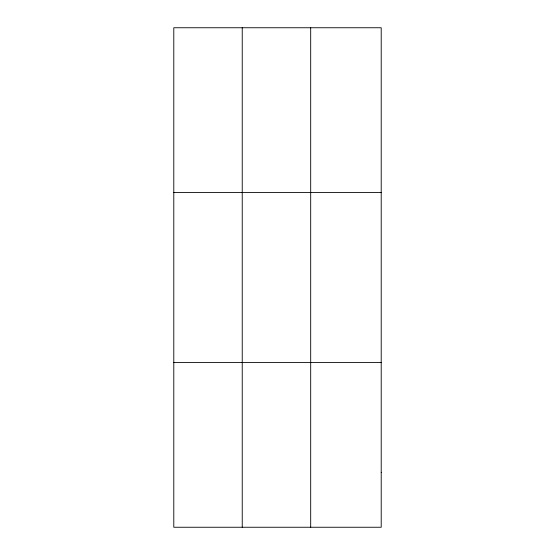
<?xml version="1.0" encoding="UTF-8"?>
<svg xmlns="http://www.w3.org/2000/svg" width="555" height="555" viewBox="0 0 555 555"><rect width="100%" height="100%" fill="white"/><g stroke="black" fill="none" stroke-linecap="round" stroke-linejoin="round"><path stroke-width="0.83" d="M242.237 527.25L242.237 27.75M310.689 527.25L310.689 27.75M173.791 192.585L381.209 192.585M173.791 362.415L381.209 362.415M381.209 472.305L381.209 527.25L173.791 527.25L173.791 27.75L381.209 27.75L381.209 472.305"/></g></svg>
